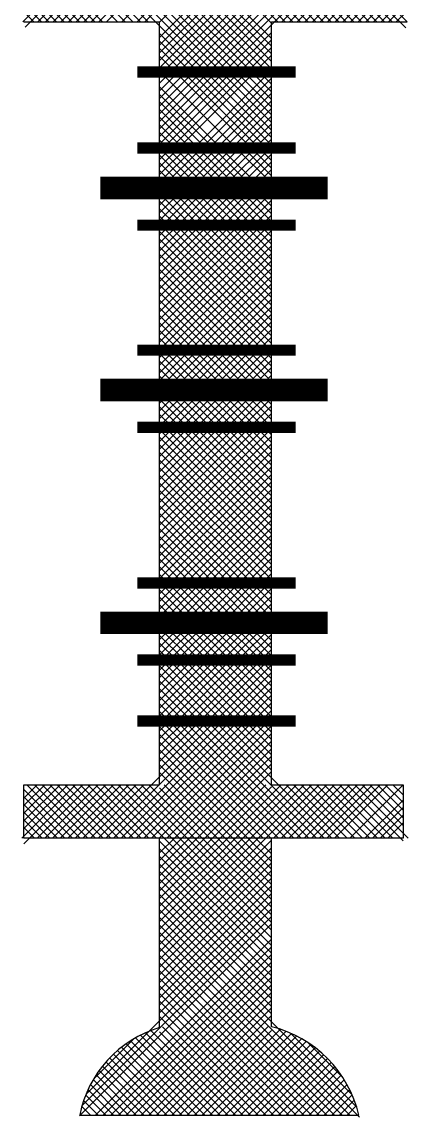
# Model space of a CAD drawing. Extents: x 151242 to 151523, y 158752 to 159354.
# Drawn here: x 151356.939 to 151357.215, y 158875.104 to 158875.885 of the extents above; entities that cross this region are included whole.
import ezdxf

# ---------------------------------------------------------------- set-up
doc = ezdxf.new("R2010")
doc.units = 0
doc.header["$LTSCALE"] = 3
doc.header["$MEASUREMENT"] = 0
doc.layers.get('0').update_dxf_attribs({"linetype": 'CONTINUOUS'})
doc.layers.add('4', color=12, linetype='CONTINUOUS')

# ---------------------------------------------------------------- blocks, each defined once
blk = doc.blocks.new('*X83')
at = {"color": 0}
for p, q in [((21.25526, 40.15279), (21.25788, 40.15541)), ((21.25526, 40.15102), (21.25965, 40.15541)), ((21.25526, 40.14926), (21.26141, 40.15541)), ((21.25526, 40.14749), (21.26318, 40.15541)), ((21.25526, 40.14572), (21.26495, 40.15541)), ((21.25526, 40.14395), (21.26672, 40.15541)), ((21.25526, 40.14219), (21.26848, 40.15541)), ((21.25526, 40.14042), (21.27025, 40.15541)), ((21.25526, 40.13865), (21.27202, 40.15541)), ((21.27303, 40.13774), (21.25536, 40.15541)), ((21.25612, 40.13774), (21.27379, 40.15541)), ((21.25789, 40.13774), (21.27556, 40.15541)), ((21.27656, 40.13774), (21.2589, 40.15541)), ((21.25966, 40.13774), (21.27732, 40.15541)), ((21.27833, 40.13774), (21.26067, 40.15541)), ((21.2801, 40.13774), (21.26243, 40.15541)), ((21.26319, 40.13774), (21.28086, 40.15541)), ((21.2812, 40.13841), (21.2642, 40.15541)), ((21.26496, 40.13774), (21.2812, 40.15399)), ((21.2812, 40.14017), (21.26597, 40.15541)), ((21.2812, 40.14194), (21.26774, 40.15541)), ((21.2812, 40.14371), (21.26951, 40.15541)), ((21.2812, 40.14548), (21.27127, 40.15541)), ((21.2812, 40.14725), (21.27304, 40.15541)), ((21.2812, 40.14901), (21.27481, 40.15541)), ((21.2812, 40.15078), (21.27658, 40.15541)), ((21.2812, 40.15255), (21.27834, 40.15541)), ((21.26949, 40.13774), (21.25526, 40.15198)), ((21.26673, 40.13774), (21.2812, 40.15222)), ((21.26773, 40.13774), (21.25526, 40.15021)), ((21.2685, 40.13774), (21.2812, 40.15045)), ((21.27026, 40.13774), (21.2812, 40.14868)), ((21.26596, 40.13774), (21.25526, 40.14844)), ((21.26419, 40.13774), (21.25526, 40.14667)), ((21.27203, 40.13774), (21.2812, 40.14692)), ((21.26242, 40.13774), (21.25526, 40.14491)), ((21.2738, 40.13774), (21.2812, 40.14515)), ((21.26065, 40.13774), (21.25526, 40.14314)), ((21.25889, 40.13774), (21.25526, 40.14137)), ((21.27557, 40.13774), (21.2812, 40.14338)), ((21.27733, 40.13774), (21.2812, 40.14161)), ((21.26637, 40.1285), (21.25526, 40.1396)), ((21.26986, 40.1285), (21.2812, 40.13985)), ((21.25526, 40.13511), (21.25789, 40.13774)), ((21.25526, 40.13335), (21.25966, 40.13774)), ((21.25526, 40.13158), (21.26142, 40.13774)), ((21.25526, 40.12981), (21.26319, 40.13774)), ((21.26283, 40.1285), (21.25526, 40.13607)), ((21.2646, 40.1285), (21.25535, 40.13774)), ((21.25571, 40.1285), (21.26496, 40.13774)), ((21.25748, 40.1285), (21.26673, 40.13774)), ((21.26813, 40.1285), (21.25889, 40.13774)), ((21.25925, 40.1285), (21.2685, 40.13774)), ((21.2699, 40.1285), (21.26065, 40.13774)), ((21.26102, 40.1285), (21.27026, 40.13774)), ((21.27167, 40.1285), (21.26242, 40.13774)), ((21.26278, 40.1285), (21.27203, 40.13774)), ((21.27344, 40.1285), (21.26419, 40.13774)), ((21.26455, 40.1285), (21.2738, 40.13774)), ((21.2752, 40.1285), (21.26596, 40.13774)), ((21.26632, 40.1285), (21.27557, 40.13774)), ((21.27697, 40.1285), (21.26773, 40.13774)), ((21.26809, 40.1285), (21.27733, 40.13774)), ((21.27874, 40.1285), (21.26949, 40.13774)), ((21.27162, 40.1285), (21.28087, 40.13774)), ((21.2812, 40.12957), (21.27303, 40.13774)), ((21.27339, 40.1285), (21.2812, 40.13631)), ((21.2812, 40.13134), (21.2748, 40.13774)), ((21.2812, 40.1331), (21.27656, 40.13774)), ((21.2812, 40.13487), (21.27833, 40.13774)), ((21.26106, 40.1285), (21.25526, 40.1343)), ((21.27516, 40.1285), (21.2812, 40.13454)), ((21.2593, 40.1285), (21.25526, 40.13253)), ((21.27693, 40.1285), (21.2812, 40.13277)), ((21.27869, 40.1285), (21.2812, 40.13101)), ((21.25753, 40.1285), (21.25526, 40.13076)), ((21.25526, 40.12628), (21.25748, 40.1285)), ((21.25526, 40.12451), (21.25925, 40.1285)), ((21.25526, 40.12274), (21.26102, 40.1285)), ((21.25526, 40.12097), (21.26278, 40.1285)), ((21.26439, 40.11987), (21.25576, 40.1285)), ((21.25592, 40.11987), (21.26455, 40.1285)), ((21.26616, 40.11987), (21.25753, 40.1285)), ((21.25769, 40.11987), (21.26632, 40.1285)), ((21.26792, 40.11987), (21.2593, 40.1285)), ((21.25946, 40.11987), (21.26809, 40.1285)), ((21.26969, 40.11987), (21.26106, 40.1285)), ((21.26123, 40.11987), (21.26986, 40.1285)), ((21.27146, 40.11987), (21.26283, 40.1285)), ((21.26299, 40.11987), (21.27162, 40.1285)), ((21.27323, 40.11987), (21.2646, 40.1285)), ((21.26476, 40.11987), (21.27339, 40.1285)), ((21.275, 40.11987), (21.26637, 40.1285)), ((21.26653, 40.11987), (21.27516, 40.1285)), ((21.27676, 40.11987), (21.26813, 40.1285)), ((21.2683, 40.11987), (21.27693, 40.1285)), ((21.27853, 40.11987), (21.2699, 40.1285)), ((21.27006, 40.11987), (21.27869, 40.1285)), ((21.2803, 40.11987), (21.27167, 40.1285)), ((21.27183, 40.11987), (21.28046, 40.1285)), ((21.2812, 40.12073), (21.27344, 40.1285)), ((21.2812, 40.1225), (21.2752, 40.1285)), ((21.2812, 40.12427), (21.27697, 40.1285)), ((21.2812, 40.12603), (21.27874, 40.1285)), ((21.26262, 40.11987), (21.25526, 40.12723)), ((21.2736, 40.11987), (21.2812, 40.12747)), ((21.27537, 40.11987), (21.2812, 40.1257)), ((21.26085, 40.11987), (21.25526, 40.12546)), ((21.25909, 40.11987), (21.25526, 40.12369)), ((21.27714, 40.11987), (21.2812, 40.12394)), ((21.2812, 40.09598), (21.25526, 40.12193)), ((21.2789, 40.11987), (21.2812, 40.12217)), ((21.25526, 40.11744), (21.25769, 40.11987)), ((21.25526, 40.11567), (21.25946, 40.11987)), ((21.25526, 40.1139), (21.26123, 40.11987)), ((21.25526, 40.11213), (21.26299, 40.11987)), ((21.25526, 40.11037), (21.26476, 40.11987)), ((21.25526, 40.1086), (21.26653, 40.11987)), ((21.25526, 40.10683), (21.2683, 40.11987)), ((21.25526, 40.10506), (21.27006, 40.11987)), ((21.25526, 40.10329), (21.27183, 40.11987)), ((21.25526, 40.10153), (21.2736, 40.11987)), ((21.25526, 40.09976), (21.27537, 40.11987)), ((21.25526, 40.09799), (21.27714, 40.11987)), ((21.25526, 40.09622), (21.2789, 40.11987)), ((21.25526, 40.09446), (21.28067, 40.11987)), ((21.25526, 40.09269), (21.2812, 40.11863)), ((21.2812, 40.09245), (21.25526, 40.11839)), ((21.2812, 40.09421), (21.25555, 40.11987)), ((21.2812, 40.09775), (21.25909, 40.11987)), ((21.2812, 40.09952), (21.26085, 40.11987)), ((21.2812, 40.10128), (21.26262, 40.11987)), ((21.2812, 40.10305), (21.26439, 40.11987)), ((21.2812, 40.10482), (21.26616, 40.11987)), ((21.2812, 40.10659), (21.26792, 40.11987)), ((21.2812, 40.10836), (21.26969, 40.11987)), ((21.2812, 40.11012), (21.27146, 40.11987)), ((21.2812, 40.11189), (21.27323, 40.11987)), ((21.2812, 40.11366), (21.275, 40.11987)), ((21.2812, 40.11543), (21.27676, 40.11987)), ((21.2812, 40.11719), (21.27853, 40.11987)), ((21.25526, 40.09092), (21.2812, 40.11686)), ((21.28102, 40.09086), (21.25526, 40.11662)), ((21.25526, 40.08915), (21.2812, 40.1151)), ((21.2812, 40.08891), (21.25526, 40.11485)), ((21.27748, 40.09086), (21.25526, 40.11309)), ((21.25874, 40.09086), (21.2812, 40.11333)), ((21.27571, 40.09086), (21.25526, 40.11132)), ((21.26051, 40.09086), (21.2812, 40.11156)), ((21.27395, 40.09086), (21.25526, 40.10955)), ((21.26227, 40.09086), (21.2812, 40.10979)), ((21.26404, 40.09086), (21.2812, 40.10803)), ((21.27218, 40.09086), (21.25526, 40.10778)), ((21.27041, 40.09086), (21.25526, 40.10602)), ((21.26581, 40.09086), (21.2812, 40.10626)), ((21.26864, 40.09086), (21.25526, 40.10425)), ((21.26758, 40.09086), (21.2812, 40.10449)), ((21.26688, 40.09086), (21.25526, 40.10248)), ((21.26511, 40.09086), (21.25526, 40.10071)), ((21.26935, 40.09086), (21.2812, 40.10272)), ((21.27111, 40.09086), (21.2812, 40.10095)), ((21.26334, 40.09086), (21.25526, 40.09894)), ((21.27288, 40.09086), (21.2812, 40.09919)), ((21.26157, 40.09086), (21.25526, 40.09718)), ((21.25981, 40.09086), (21.25526, 40.09541)), ((21.27465, 40.09086), (21.2812, 40.09742)), ((21.27642, 40.09086), (21.2812, 40.09565)), ((21.25804, 40.09086), (21.25526, 40.09364)), ((21.27818, 40.09086), (21.2812, 40.09388)), ((21.25526, 40.08738), (21.25874, 40.09086)), ((21.25526, 40.08562), (21.26051, 40.09086)), ((21.25526, 40.08385), (21.26227, 40.09086)), ((21.25526, 40.08208), (21.26404, 40.09086)), ((21.26552, 40.08162), (21.25627, 40.09086)), ((21.25656, 40.08162), (21.26581, 40.09086)), ((21.26728, 40.08162), (21.25804, 40.09086)), ((21.25833, 40.08162), (21.26758, 40.09086)), ((21.26905, 40.08162), (21.25981, 40.09086)), ((21.2601, 40.08162), (21.26935, 40.09086)), ((21.27082, 40.08162), (21.26157, 40.09086)), ((21.26187, 40.08162), (21.27111, 40.09086)), ((21.27259, 40.08162), (21.26334, 40.09086)), ((21.26363, 40.08162), (21.27288, 40.09086)), ((21.27436, 40.08162), (21.26511, 40.09086)), ((21.2654, 40.08162), (21.27465, 40.09086)), ((21.27612, 40.08162), (21.26688, 40.09086)), ((21.26717, 40.08162), (21.27642, 40.09086)), ((21.27789, 40.08162), (21.26864, 40.09086)), ((21.26894, 40.08162), (21.27818, 40.09086)), ((21.2812, 40.08007), (21.27041, 40.09086)), ((21.27071, 40.08162), (21.27995, 40.09086)), ((21.2812, 40.08184), (21.27218, 40.09086)), ((21.27247, 40.08162), (21.2812, 40.09035)), ((21.2812, 40.08361), (21.27395, 40.09086)), ((21.2812, 40.08537), (21.27571, 40.09086)), ((21.2812, 40.08714), (21.27748, 40.09086)), ((21.26375, 40.08162), (21.25526, 40.09011)), ((21.26198, 40.08162), (21.25526, 40.08834)), ((21.27424, 40.08162), (21.2812, 40.08858)), ((21.26021, 40.08162), (21.25526, 40.08657)), ((21.27601, 40.08162), (21.2812, 40.08681)), ((21.27778, 40.08162), (21.2812, 40.08504)), ((21.25845, 40.08162), (21.25526, 40.0848)), ((21.27091, 40.07299), (21.2812, 40.08328)), ((21.25526, 40.07855), (21.25833, 40.08162)), ((21.25526, 40.07678), (21.2601, 40.08162)), ((21.25526, 40.07501), (21.26187, 40.08162)), ((21.25526, 40.07324), (21.26363, 40.08162)), ((21.25526, 40.07147), (21.2654, 40.08162)), ((21.26354, 40.07299), (21.25526, 40.08127)), ((21.26531, 40.07299), (21.25668, 40.08162)), ((21.26708, 40.07299), (21.25845, 40.08162)), ((21.25854, 40.07299), (21.26717, 40.08162)), ((21.26884, 40.07299), (21.26021, 40.08162)), ((21.26031, 40.07299), (21.26894, 40.08162)), ((21.27061, 40.07299), (21.26198, 40.08162)), ((21.26208, 40.07299), (21.27071, 40.08162)), ((21.27238, 40.07299), (21.26375, 40.08162)), ((21.26384, 40.07299), (21.27247, 40.08162)), ((21.27415, 40.07299), (21.26552, 40.08162)), ((21.26561, 40.07299), (21.27424, 40.08162)), ((21.27591, 40.07299), (21.26728, 40.08162)), ((21.26738, 40.07299), (21.27601, 40.08162)), ((21.27768, 40.07299), (21.26905, 40.08162)), ((21.26915, 40.07299), (21.27778, 40.08162)), ((21.2812, 40.07123), (21.27082, 40.08162)), ((21.2812, 40.073), (21.27259, 40.08162)), ((21.27268, 40.07299), (21.2812, 40.08151)), ((21.2812, 40.07477), (21.27436, 40.08162)), ((21.2812, 40.07654), (21.27612, 40.08162)), ((21.2812, 40.0783), (21.27789, 40.08162)), ((21.26177, 40.07299), (21.25526, 40.0795)), ((21.26, 40.07299), (21.25526, 40.07773)), ((21.27445, 40.07299), (21.2812, 40.07974)), ((21.27622, 40.07299), (21.2812, 40.07797)), ((21.25824, 40.07299), (21.25526, 40.07596)), ((21.27799, 40.07299), (21.2812, 40.07621)), ((21.25526, 40.06971), (21.25854, 40.07299)), ((21.25526, 40.06794), (21.26031, 40.07299)), ((21.25526, 40.06617), (21.26208, 40.07299)), ((21.25526, 40.0644), (21.26384, 40.07299)), ((21.25526, 40.06264), (21.26561, 40.07299)), ((21.25526, 40.06087), (21.26738, 40.07299)), ((21.25526, 40.0591), (21.26915, 40.07299)), ((21.25526, 40.05733), (21.27091, 40.07299)), ((21.25526, 40.05556), (21.27268, 40.07299)), ((21.25526, 40.0538), (21.27445, 40.07299)), ((21.25526, 40.05203), (21.27622, 40.07299)), ((21.25526, 40.05026), (21.27799, 40.07299)), ((21.25526, 40.04849), (21.27975, 40.07299)), ((21.25526, 40.04673), (21.2812, 40.07267)), ((21.2812, 40.04648), (21.25526, 40.07243)), ((21.2812, 40.04825), (21.25647, 40.07299)), ((21.2812, 40.05002), (21.25824, 40.07299)), ((21.2812, 40.05179), (21.26, 40.07299)), ((21.2812, 40.05355), (21.26177, 40.07299)), ((21.2812, 40.05532), (21.26354, 40.07299)), ((21.2812, 40.05709), (21.26531, 40.07299)), ((21.2812, 40.05886), (21.26708, 40.07299)), ((21.2812, 40.06063), (21.26884, 40.07299)), ((21.2812, 40.06239), (21.27061, 40.07299)), ((21.2812, 40.06416), (21.27238, 40.07299)), ((21.2812, 40.06593), (21.27415, 40.07299)), ((21.2812, 40.0677), (21.27591, 40.07299)), ((21.2812, 40.06946), (21.27768, 40.07299)), ((21.25526, 40.04496), (21.2812, 40.0709)), ((21.2812, 40.04472), (21.25526, 40.07066)), ((21.25526, 40.04319), (21.2812, 40.06913)), ((21.2812, 40.04295), (21.25526, 40.06889)), ((21.25526, 40.04142), (21.2812, 40.06737)), ((21.2812, 40.04118), (21.25526, 40.06712)), ((21.25526, 40.03965), (21.2812, 40.0656)), ((21.2812, 40.03941), (21.25526, 40.06536)), ((21.25526, 40.03789), (21.2812, 40.06383)), ((21.2812, 40.03764), (21.25526, 40.06359)), ((21.2802, 40.03688), (21.25526, 40.06182)), ((21.27843, 40.03688), (21.25526, 40.06005)), ((21.25602, 40.03688), (21.2812, 40.06206)), ((21.25779, 40.03688), (21.2812, 40.0603)), ((21.27666, 40.03688), (21.25526, 40.05829)), ((21.25956, 40.03688), (21.2812, 40.05853)), ((21.2749, 40.03688), (21.25526, 40.05652)), ((21.27313, 40.03688), (21.25526, 40.05475)), ((21.26132, 40.03688), (21.2812, 40.05676)), ((21.26309, 40.03688), (21.2812, 40.05499)), ((21.27136, 40.03688), (21.25526, 40.05298)), ((21.26486, 40.03688), (21.2812, 40.05322)), ((21.26959, 40.03688), (21.25526, 40.05121)), ((21.26663, 40.03688), (21.2812, 40.05146)), ((21.2684, 40.03688), (21.2812, 40.04969)), ((21.26783, 40.03688), (21.25526, 40.04945)), ((21.26606, 40.03688), (21.25526, 40.04768)), ((21.27016, 40.03688), (21.2812, 40.04792)), ((21.26429, 40.03688), (21.25526, 40.04591)), ((21.27193, 40.03688), (21.2812, 40.04615)), ((21.26252, 40.03688), (21.25526, 40.04414)), ((21.26076, 40.03688), (21.25526, 40.04238)), ((21.2737, 40.03688), (21.2812, 40.04439)), ((21.27547, 40.03688), (21.2812, 40.04262)), ((21.25899, 40.03688), (21.25526, 40.04061)), ((21.27723, 40.03688), (21.2812, 40.04085)), ((21.26647, 40.02763), (21.25526, 40.03884)), ((21.25526, 40.03435), (21.25779, 40.03688)), ((21.25526, 40.03258), (21.25956, 40.03688)), ((21.25526, 40.03082), (21.26132, 40.03688)), ((21.25526, 40.02905), (21.26309, 40.03688)), ((21.25526, 40.02551), (21.26663, 40.03688)), ((21.2647, 40.02763), (21.25545, 40.03688)), ((21.25561, 40.02763), (21.26486, 40.03688)), ((21.26823, 40.02763), (21.25899, 40.03688)), ((21.25915, 40.02763), (21.2684, 40.03688)), ((21.27, 40.02763), (21.26076, 40.03688)), ((21.26092, 40.02763), (21.27016, 40.03688)), ((21.27177, 40.02763), (21.26252, 40.03688)), ((21.26268, 40.02763), (21.27193, 40.03688)), ((21.27354, 40.02763), (21.26429, 40.03688)), ((21.26445, 40.02763), (21.2737, 40.03688)), ((21.27531, 40.02763), (21.26606, 40.03688)), ((21.26622, 40.02763), (21.27547, 40.03688)), ((21.27707, 40.02763), (21.26783, 40.03688)), ((21.26799, 40.02763), (21.27723, 40.03688)), ((21.27884, 40.02763), (21.26959, 40.03688)), ((21.26976, 40.02763), (21.279, 40.03688)), ((21.28061, 40.02763), (21.27136, 40.03688)), ((21.27152, 40.02763), (21.28077, 40.03688)), ((21.2812, 40.02881), (21.27313, 40.03688)), ((21.2812, 40.03057), (21.2749, 40.03688)), ((21.2812, 40.03234), (21.27666, 40.03688)), ((21.2812, 40.03411), (21.27843, 40.03688)), ((21.279, 40.03688), (21.2812, 40.03908)), ((21.26293, 40.02763), (21.25526, 40.0353)), ((21.27329, 40.02763), (21.2812, 40.03555)), ((21.26116, 40.02763), (21.25526, 40.03354)), ((21.2594, 40.02763), (21.25526, 40.03177)), ((21.27506, 40.02763), (21.2812, 40.03378)), ((21.27683, 40.02763), (21.2812, 40.03201)), ((21.25763, 40.02763), (21.25526, 40.03)), ((21.27859, 40.02763), (21.2812, 40.03024)), ((21.25526, 40.02374), (21.25915, 40.02763)), ((21.25526, 40.02198), (21.26092, 40.02763)), ((21.25526, 40.02021), (21.26268, 40.02763)), ((21.25582, 40.019), (21.26445, 40.02763)), ((21.26449, 40.019), (21.25586, 40.02763)), ((21.25759, 40.019), (21.26622, 40.02763)), ((21.26626, 40.019), (21.25763, 40.02763)), ((21.25936, 40.019), (21.26799, 40.02763)), ((21.26803, 40.019), (21.2594, 40.02763)), ((21.26113, 40.019), (21.26976, 40.02763)), ((21.26979, 40.019), (21.26116, 40.02763)), ((21.26289, 40.019), (21.27152, 40.02763)), ((21.27156, 40.019), (21.26293, 40.02763)), ((21.26466, 40.019), (21.27329, 40.02763)), ((21.27333, 40.019), (21.2647, 40.02763)), ((21.26643, 40.019), (21.27506, 40.02763)), ((21.2751, 40.019), (21.26647, 40.02763)), ((21.2682, 40.019), (21.27683, 40.02763)), ((21.27686, 40.019), (21.26823, 40.02763)), ((21.26996, 40.019), (21.27859, 40.02763)), ((21.27863, 40.019), (21.27, 40.02763)), ((21.27173, 40.019), (21.28036, 40.02763)), ((21.2804, 40.019), (21.27177, 40.02763)), ((21.2735, 40.019), (21.2812, 40.02671)), ((21.2812, 40.01997), (21.27354, 40.02763)), ((21.2812, 40.02173), (21.27531, 40.02763)), ((21.2812, 40.0235), (21.27707, 40.02763)), ((21.2812, 40.02527), (21.27884, 40.02763)), ((21.26272, 40.019), (21.25526, 40.02647)), ((21.26095, 40.019), (21.25526, 40.0247)), ((21.27527, 40.019), (21.2812, 40.02494)), ((21.25919, 40.019), (21.25526, 40.02293)), ((21.27704, 40.019), (21.2812, 40.02317)), ((21.25402, 40.00483), (21.2682, 40.019)), ((21.25742, 40.019), (21.25526, 40.02116)), ((21.25526, 40.01667), (21.25759, 40.019)), ((21.25526, 40.01491), (21.25936, 40.019)), ((21.25526, 40.01314), (21.26113, 40.019)), ((21.25526, 40.01137), (21.26289, 40.019)), ((21.25526, 40.0096), (21.26466, 40.019)), ((21.25526, 40.00783), (21.26643, 40.019)), ((21.25526, 40.0043), (21.26996, 40.019)), ((21.26983, 40.00483), (21.25565, 40.019)), ((21.2716, 40.00483), (21.25742, 40.019)), ((21.25755, 40.00483), (21.27173, 40.019)), ((21.27336, 40.00483), (21.25919, 40.019)), ((21.25932, 40.00483), (21.2735, 40.019)), ((21.27513, 40.00483), (21.26095, 40.019)), ((21.26109, 40.00483), (21.27527, 40.019)), ((21.2769, 40.00483), (21.26272, 40.019)), ((21.26286, 40.00483), (21.27704, 40.019)), ((21.27867, 40.00483), (21.26449, 40.019)), ((21.26463, 40.00483), (21.2788, 40.019)), ((21.2812, 40.00406), (21.26626, 40.019)), ((21.26639, 40.00483), (21.28057, 40.019)), ((21.2822, 40.00483), (21.26803, 40.019)), ((21.2812, 40.00759), (21.26979, 40.019)), ((21.2812, 40.00936), (21.27156, 40.019)), ((21.2812, 40.01113), (21.27333, 40.019)), ((21.2812, 40.0129), (21.2751, 40.019)), ((21.2812, 40.01466), (21.27686, 40.019)), ((21.2812, 40.01643), (21.27863, 40.019)), ((21.2788, 40.019), (21.2812, 40.02141)), ((21.26806, 40.00483), (21.25526, 40.01763)), ((21.26816, 40.00483), (21.2812, 40.01787)), ((21.26629, 40.00483), (21.25526, 40.01586)), ((21.26453, 40.00483), (21.25526, 40.01409)), ((21.26993, 40.00483), (21.2812, 40.0161)), ((21.2717, 40.00483), (21.2812, 40.01433)), ((21.26276, 40.00483), (21.25526, 40.01232)), ((21.27346, 40.00483), (21.2812, 40.01257)), ((21.26099, 40.00483), (21.25526, 40.01056)), ((21.27523, 40.00483), (21.2812, 40.0108)), ((21.277, 40.00483), (21.2812, 40.00903)), ((21.25922, 40.00483), (21.25526, 40.00879)), ((21.25745, 40.00483), (21.25526, 40.00702)), ((21.27877, 40.00483), (21.2812, 40.00726))]:
    blk.add_line(p, q, dxfattribs=at)
blk = doc.blocks.new('*X86')
at = {"color": 0}
for p, q in [((21.23236, 40.16702), (21.26763, 40.20229)), ((21.23413, 40.16702), (21.2694, 40.20229)), ((21.2359, 40.16702), (21.27117, 40.20229)), ((21.23767, 40.16702), (21.27294, 40.20229)), ((21.23943, 40.16702), (21.27471, 40.20229)), ((21.2412, 40.16702), (21.27647, 40.20229)), ((21.24297, 40.16702), (21.27824, 40.20229)), ((21.25281, 40.18924), (21.26587, 40.20229)), ((21.25421, 40.1924), (21.2641, 40.20229)), ((21.25489, 40.19485), (21.26233, 40.20229)), ((21.25522, 40.19694), (21.26056, 40.20229)), ((21.25533, 40.19882), (21.2588, 40.20229)), ((21.29149, 40.16702), (21.25621, 40.20229)), ((21.29325, 40.16702), (21.25798, 40.20229)), ((21.29502, 40.16702), (21.25975, 40.20229)), ((21.29679, 40.16702), (21.26152, 40.20229)), ((21.29856, 40.16702), (21.26328, 40.20229)), ((21.30032, 40.16702), (21.26505, 40.20229)), ((21.30209, 40.16702), (21.26682, 40.20229)), ((21.30386, 40.16702), (21.26859, 40.20229)), ((21.28394, 40.1887), (21.27036, 40.20229)), ((21.28237, 40.19204), (21.27212, 40.20229)), ((21.28163, 40.19455), (21.27389, 40.20229)), ((21.28127, 40.19668), (21.27566, 40.20229)), ((21.28113, 40.19858), (21.27743, 40.20229)), ((21.2465, 40.16702), (21.28131, 40.20183)), ((21.28972, 40.16702), (21.25526, 40.20073)), ((21.28795, 40.16702), (21.25532, 40.19965)), ((21.25004, 40.16702), (21.28115, 40.19813)), ((21.28618, 40.16702), (21.25529, 40.19791)), ((21.25181, 40.16702), (21.28129, 40.1965)), ((21.28265, 40.16702), (21.25488, 40.19479)), ((21.28441, 40.16702), (21.25514, 40.19629)), ((21.2812, 40.16669), (21.25452, 40.19338)), ((21.25526, 40.16693), (21.28188, 40.19356)), ((21.2812, 40.16139), (21.253, 40.18959)), ((21.2812, 40.16316), (21.25358, 40.19078)), ((21.25526, 40.1634), (21.28281, 40.19095)), ((21.25526, 40.16163), (21.28337, 40.18974)), ((21.2812, 40.15785), (21.25167, 40.18739)), ((21.2812, 40.15962), (21.25237, 40.18846)), ((21.25526, 40.15986), (21.284, 40.1886)), ((21.25526, 40.15809), (21.28469, 40.18752)), ((21.27834, 40.15541), (21.24925, 40.1845)), ((21.2812, 40.15432), (21.25011, 40.18541)), ((21.28188, 40.15541), (21.25092, 40.18637)), ((21.25434, 40.15541), (21.28543, 40.1865)), ((21.25526, 40.15456), (21.28623, 40.18553)), ((21.25788, 40.15541), (21.28709, 40.18462)), ((21.27304, 40.15541), (21.24634, 40.18211)), ((21.27481, 40.15541), (21.24736, 40.18285)), ((21.27658, 40.15541), (21.24833, 40.18365)), ((21.25965, 40.15541), (21.288, 40.18376)), ((21.26141, 40.15541), (21.28896, 40.18296)), ((21.26318, 40.15541), (21.28998, 40.18221)), ((21.22883, 40.16702), (21.2415, 40.17969)), ((21.23059, 40.16702), (21.24467, 40.18109)), ((21.2526, 40.16702), (21.24029, 40.17932)), ((21.26597, 40.15541), (21.24164, 40.17974)), ((21.26774, 40.15541), (21.24291, 40.18024)), ((21.26951, 40.15541), (21.24411, 40.1808)), ((21.27127, 40.15541), (21.24526, 40.18143)), ((21.26495, 40.15541), (21.29105, 40.18151)), ((21.26672, 40.15541), (21.29219, 40.18088)), ((21.26848, 40.15541), (21.29338, 40.18031)), ((21.27025, 40.15541), (21.29465, 40.1798)), ((21.28363, 40.16702), (21.29598, 40.17937)), ((21.30563, 40.16702), (21.29125, 40.1814)), ((21.3074, 40.16702), (21.29459, 40.17982)), ((21.30916, 40.16702), (21.29709, 40.17909)), ((21.22352, 40.16702), (21.23503, 40.17852)), ((21.22367, 40.16893), (21.23335, 40.17861)), ((21.22396, 40.17098), (21.2313, 40.17833)), ((21.22407, 40.16579), (21.23696, 40.17869)), ((21.22533, 40.17413), (21.22815, 40.17695)), ((21.22706, 40.16702), (21.23906, 40.17902)), ((21.23845, 40.16702), (21.22838, 40.17709)), ((21.24022, 40.16702), (21.22953, 40.17771)), ((21.24199, 40.16702), (21.23081, 40.17819)), ((21.24552, 40.16702), (21.23394, 40.1786)), ((21.24729, 40.16702), (21.23571, 40.1786)), ((21.24906, 40.16702), (21.23734, 40.17873)), ((21.25083, 40.16702), (21.23886, 40.17898)), ((21.28539, 40.16702), (21.2974, 40.17902)), ((21.28716, 40.16702), (21.29891, 40.17876)), ((21.28893, 40.16702), (21.30052, 40.17861)), ((21.2907, 40.16702), (21.30227, 40.17859)), ((21.29247, 40.16702), (21.30399, 40.17854)), ((21.29423, 40.16702), (21.30546, 40.17825)), ((21.296, 40.16702), (21.30677, 40.17778)), ((21.29777, 40.16702), (21.30793, 40.17718)), ((21.31233, 40.16562), (21.29923, 40.17872)), ((21.3127, 40.16702), (21.30113, 40.17859)), ((21.31279, 40.1687), (21.30287, 40.17861)), ((21.31257, 40.17068), (21.30486, 40.17839)), ((21.31149, 40.17353), (21.3077, 40.17732)), ((21.23315, 40.16702), (21.22562, 40.17454)), ((21.23492, 40.16702), (21.22643, 40.17551)), ((21.23669, 40.16702), (21.22735, 40.17636)), ((21.29954, 40.16702), (21.30898, 40.17646)), ((21.3013, 40.16702), (21.30991, 40.17562)), ((21.30307, 40.16702), (21.31073, 40.17468)), ((21.22961, 40.16702), (21.22436, 40.17227)), ((21.23138, 40.16702), (21.22493, 40.17347)), ((21.30484, 40.16702), (21.31144, 40.17362)), ((21.30661, 40.16702), (21.31202, 40.17243)), ((21.22608, 40.16702), (21.2237, 40.1694)), ((21.22785, 40.16702), (21.22394, 40.17092)), ((21.30838, 40.16702), (21.31247, 40.17111)), ((21.31014, 40.16702), (21.31274, 40.16961)), ((21.2642, 40.15541), (21.25526, 40.16435)), ((21.27202, 40.15541), (21.2812, 40.16459)), ((21.26243, 40.15541), (21.25526, 40.16258)), ((21.27379, 40.15541), (21.2812, 40.16283)), ((21.26067, 40.15541), (21.25526, 40.16082)), ((21.2589, 40.15541), (21.25526, 40.15905)), ((21.27556, 40.15541), (21.2812, 40.16106)), ((21.27732, 40.15541), (21.2812, 40.15929))]:
    blk.add_line(p, q, dxfattribs=at)
blk = doc.blocks.new('*X85')
at = {"color": 0}
for p, q in [((21.25526, 39.95303), (21.27991, 39.97768)), ((21.25526, 39.9548), (21.27814, 39.97768)), ((21.25526, 39.95657), (21.27637, 39.97768)), ((21.25526, 39.95834), (21.2746, 39.97768)), ((21.25526, 39.96011), (21.27284, 39.97768)), ((21.25526, 39.96187), (21.27107, 39.97768)), ((21.25526, 39.96364), (21.2693, 39.97768)), ((21.25526, 39.96541), (21.26753, 39.97768)), ((21.25526, 39.96718), (21.26577, 39.97768)), ((21.25526, 39.96894), (21.264, 39.97768)), ((21.25526, 39.97071), (21.26223, 39.97768)), ((21.25526, 39.97248), (21.26046, 39.97768)), ((21.25526, 39.97425), (21.25869, 39.97768)), ((21.25526, 39.95127), (21.2812, 39.97721)), ((21.2812, 39.95102), (21.25526, 39.97697)), ((21.2812, 39.95279), (21.25631, 39.97768)), ((21.2812, 39.95456), (21.25808, 39.97768)), ((21.2812, 39.95633), (21.25985, 39.97768)), ((21.2812, 39.95809), (21.26162, 39.97768)), ((21.2812, 39.95986), (21.26339, 39.97768)), ((21.2812, 39.96163), (21.26515, 39.97768)), ((21.2812, 39.9634), (21.26692, 39.97768)), ((21.2812, 39.96517), (21.26869, 39.97768)), ((21.2812, 39.96693), (21.27046, 39.97768)), ((21.2812, 39.9687), (21.27222, 39.97768)), ((21.2812, 39.97047), (21.27399, 39.97768)), ((21.2812, 39.97224), (21.27576, 39.97768)), ((21.2812, 39.974), (21.27753, 39.97768)), ((21.25526, 39.9495), (21.2812, 39.97544)), ((21.2812, 39.94926), (21.25526, 39.9752)), ((21.25526, 39.94773), (21.2812, 39.97368)), ((21.2812, 39.94749), (21.25526, 39.97343)), ((21.25526, 39.94596), (21.2812, 39.97191)), ((21.2812, 39.94572), (21.25526, 39.97167)), ((21.25526, 39.9442), (21.2812, 39.97014)), ((21.2812, 39.94395), (21.25526, 39.9699)), ((21.25526, 39.94243), (21.2812, 39.96837)), ((21.2812, 39.94219), (21.25526, 39.96813)), ((21.25526, 39.94066), (21.2812, 39.9666)), ((21.2812, 39.94042), (21.25526, 39.96636)), ((21.25526, 39.93889), (21.2812, 39.96484)), ((21.2812, 39.93865), (21.25526, 39.96459)), ((21.23821, 39.91831), (21.2812, 39.9613)), ((21.25526, 39.93712), (21.2812, 39.96307)), ((21.2812, 39.93688), (21.25526, 39.96283)), ((21.30094, 39.91537), (21.25526, 39.96106)), ((21.23727, 39.9156), (21.2812, 39.95953)), ((21.30159, 39.91296), (21.25526, 39.95929)), ((21.23671, 39.91327), (21.2812, 39.95777)), ((21.29935, 39.91344), (21.25526, 39.95752)), ((21.29758, 39.91344), (21.25526, 39.95576)), ((21.24041, 39.91344), (21.2812, 39.95423)), ((21.29581, 39.91344), (21.25526, 39.95399)), ((21.24218, 39.91344), (21.2812, 39.95246)), ((21.24395, 39.91344), (21.2812, 39.95069)), ((21.29404, 39.91344), (21.25526, 39.95222)), ((21.29228, 39.91344), (21.25526, 39.95045)), ((21.24571, 39.91344), (21.2812, 39.94893)), ((21.29051, 39.91344), (21.25526, 39.94868)), ((21.24748, 39.91344), (21.2812, 39.94716)), ((21.24925, 39.91344), (21.2812, 39.94539)), ((21.28874, 39.91344), (21.25526, 39.94692)), ((21.25102, 39.91344), (21.2812, 39.94362)), ((21.28697, 39.91344), (21.25526, 39.94515)), ((21.2852, 39.91344), (21.25526, 39.94338)), ((21.25279, 39.91344), (21.2812, 39.94186)), ((21.28344, 39.91344), (21.25526, 39.94161)), ((21.25455, 39.91344), (21.2812, 39.94009)), ((21.28167, 39.91344), (21.25526, 39.93985)), ((21.2799, 39.91344), (21.25526, 39.93808)), ((21.25632, 39.91344), (21.2812, 39.93832)), ((21.27813, 39.91344), (21.25526, 39.93631)), ((21.25809, 39.91344), (21.2812, 39.93655)), ((21.27283, 39.91344), (21.25324, 39.93302)), ((21.2746, 39.91344), (21.25526, 39.93277)), ((21.27637, 39.91344), (21.25591, 39.93389)), ((21.25986, 39.91344), (21.28051, 39.93409)), ((21.26162, 39.91344), (21.2812, 39.93302)), ((21.26339, 39.91344), (21.28328, 39.93333)), ((21.26516, 39.91344), (21.28458, 39.93286)), ((21.23998, 39.92185), (21.24918, 39.93104)), ((21.26576, 39.91344), (21.24854, 39.93065)), ((21.26753, 39.91344), (21.24965, 39.93132)), ((21.26929, 39.91344), (21.2508, 39.93193)), ((21.27106, 39.91344), (21.252, 39.9325)), ((21.26693, 39.91344), (21.28583, 39.93233)), ((21.2687, 39.91344), (21.28702, 39.93176)), ((21.27046, 39.91344), (21.28817, 39.93115)), ((21.27223, 39.91344), (21.28928, 39.93048)), ((21.29987, 39.91821), (21.28569, 39.93239)), ((21.2978, 39.92205), (21.28953, 39.93032)), ((21.25869, 39.91344), (21.24457, 39.92756)), ((21.26046, 39.91344), (21.2455, 39.92839)), ((21.26222, 39.91344), (21.24647, 39.92919)), ((21.26399, 39.91344), (21.24749, 39.92994)), ((21.274, 39.91344), (21.29034, 39.92978)), ((21.27577, 39.91344), (21.29136, 39.92903)), ((21.27753, 39.91344), (21.29234, 39.92825)), ((21.25515, 39.91344), (21.24283, 39.92576)), ((21.25692, 39.91344), (21.24368, 39.92668)), ((21.2793, 39.91344), (21.29328, 39.92742)), ((21.28107, 39.91344), (21.29418, 39.92655)), ((21.28284, 39.91344), (21.29504, 39.92564)), ((21.24985, 39.91344), (21.24054, 39.92274)), ((21.25162, 39.91344), (21.24126, 39.92379)), ((21.25338, 39.91344), (21.24203, 39.9248)), ((21.2846, 39.91344), (21.29587, 39.9247)), ((21.28637, 39.91344), (21.29665, 39.92371)), ((21.28814, 39.91344), (21.29738, 39.92268)), ((21.24631, 39.91344), (21.23924, 39.92051)), ((21.24808, 39.91344), (21.23987, 39.92165)), ((21.28991, 39.91344), (21.29808, 39.92161)), ((21.29168, 39.91344), (21.29874, 39.9205)), ((21.24278, 39.91344), (21.23812, 39.91809)), ((21.24455, 39.91344), (21.23866, 39.91933)), ((21.29344, 39.91344), (21.29935, 39.91934)), ((21.29521, 39.91344), (21.29991, 39.91813)), ((21.23924, 39.91344), (21.23723, 39.91545)), ((21.24101, 39.91344), (21.23765, 39.9168)), ((21.29698, 39.91344), (21.30042, 39.91688)), ((21.29875, 39.91344), (21.30088, 39.91557))]:
    blk.add_line(p, q, dxfattribs=at)
blk = doc.blocks.new('*X84')
at = {"color": 0}
for p, q in [((21.24102, 39.97768), (21.26816, 40.00483)), ((21.24278, 39.97768), (21.26993, 40.00483)), ((21.24455, 39.97768), (21.2717, 40.00483)), ((21.24632, 39.97768), (21.27346, 40.00483)), ((21.24809, 39.97768), (21.27523, 40.00483)), ((21.24986, 39.97768), (21.277, 40.00483)), ((21.25162, 39.97768), (21.27877, 40.00483)), ((21.25339, 39.97768), (21.28054, 40.00483)), ((21.25526, 39.99369), (21.26639, 40.00483)), ((21.25526, 39.99546), (21.26463, 40.00483)), ((21.25526, 39.99723), (21.26286, 40.00483)), ((21.25526, 39.999), (21.26109, 40.00483)), ((21.25526, 40.00076), (21.25932, 40.00483)), ((21.25526, 40.00253), (21.25755, 40.00483)), ((21.28283, 39.97768), (21.25569, 40.00483)), ((21.2846, 39.97768), (21.25745, 40.00483)), ((21.28637, 39.97768), (21.25922, 40.00483)), ((21.28813, 39.97768), (21.26099, 40.00483)), ((21.2899, 39.97768), (21.26276, 40.00483)), ((21.29167, 39.97768), (21.26453, 40.00483)), ((21.29344, 39.97768), (21.26629, 40.00483)), ((21.29521, 39.97768), (21.26806, 40.00483)), ((21.2812, 39.99345), (21.26983, 40.00483)), ((21.2812, 39.99522), (21.2716, 40.00483)), ((21.2812, 39.99699), (21.27336, 40.00483)), ((21.2812, 39.99875), (21.27513, 40.00483)), ((21.2812, 40.00052), (21.2769, 40.00483)), ((21.2812, 40.00229), (21.27867, 40.00483)), ((21.25516, 39.97768), (21.2812, 40.00373)), ((21.28106, 39.97768), (21.25526, 40.00349)), ((21.2793, 39.97768), (21.25526, 40.00172)), ((21.25693, 39.97768), (21.2812, 40.00196)), ((21.27753, 39.97768), (21.25526, 39.99995)), ((21.25869, 39.97768), (21.2812, 40.00019)), ((21.27576, 39.97768), (21.25526, 39.99818)), ((21.27399, 39.97768), (21.25526, 39.99641)), ((21.26046, 39.97768), (21.2812, 39.99842)), ((21.26223, 39.97768), (21.2812, 39.99666)), ((21.27222, 39.97768), (21.25526, 39.99465)), ((21.264, 39.97768), (21.2812, 39.99489)), ((21.27046, 39.97768), (21.25526, 39.99288)), ((21.26577, 39.97768), (21.2812, 39.99312)), ((21.22334, 39.97768), (21.23573, 39.99007)), ((21.22379, 39.97637), (21.23749, 39.99007)), ((21.22379, 39.9799), (21.23396, 39.99007)), ((21.22379, 39.98167), (21.23219, 39.99007)), ((21.22379, 39.98344), (21.23042, 39.99007)), ((21.22379, 39.98521), (21.22866, 39.99007)), ((21.22379, 39.98698), (21.22689, 39.99007)), ((21.2351, 39.97768), (21.22379, 39.98899)), ((21.23687, 39.97768), (21.22448, 39.99007)), ((21.23864, 39.97768), (21.22625, 39.99007)), ((21.22687, 39.97768), (21.23926, 39.99007)), ((21.2404, 39.97768), (21.22802, 39.99007)), ((21.22864, 39.97768), (21.24103, 39.99007)), ((21.24217, 39.97768), (21.22978, 39.99007)), ((21.23041, 39.97768), (21.2428, 39.99007)), ((21.24394, 39.97768), (21.23155, 39.99007)), ((21.23218, 39.97768), (21.24457, 39.99007)), ((21.24571, 39.97768), (21.23332, 39.99007)), ((21.23395, 39.97768), (21.24633, 39.99007)), ((21.24748, 39.97768), (21.23509, 39.99007)), ((21.23571, 39.97768), (21.2481, 39.99007)), ((21.24924, 39.97768), (21.23686, 39.99007)), ((21.23748, 39.97768), (21.24987, 39.99007)), ((21.25101, 39.97768), (21.23862, 39.99007)), ((21.23925, 39.97768), (21.25164, 39.99007)), ((21.25278, 39.97768), (21.24039, 39.99007)), ((21.25455, 39.97768), (21.24216, 39.99007)), ((21.25631, 39.97768), (21.24393, 39.99007)), ((21.25808, 39.97768), (21.24569, 39.99007)), ((21.25985, 39.97768), (21.24746, 39.99007)), ((21.26162, 39.97768), (21.24923, 39.99007)), ((21.26339, 39.97768), (21.251, 39.99007)), ((21.26515, 39.97768), (21.25277, 39.99007)), ((21.26692, 39.97768), (21.25526, 39.98934)), ((21.26869, 39.97768), (21.2563, 39.99007)), ((21.26753, 39.97768), (21.27992, 39.99007)), ((21.2693, 39.97768), (21.2812, 39.98959)), ((21.27107, 39.97768), (21.28346, 39.99007)), ((21.27284, 39.97768), (21.28522, 39.99007)), ((21.2746, 39.97768), (21.28699, 39.99007)), ((21.27637, 39.97768), (21.28876, 39.99007)), ((21.27814, 39.97768), (21.29053, 39.99007)), ((21.27991, 39.97768), (21.29229, 39.99007)), ((21.28168, 39.97768), (21.29406, 39.99007)), ((21.28344, 39.97768), (21.29583, 39.99007)), ((21.29697, 39.97768), (21.28459, 39.99007)), ((21.28521, 39.97768), (21.2976, 39.99007)), ((21.29874, 39.97768), (21.28635, 39.99007)), ((21.28698, 39.97768), (21.29937, 39.99007)), ((21.30051, 39.97768), (21.28812, 39.99007)), ((21.28875, 39.97768), (21.30113, 39.99007)), ((21.30228, 39.97768), (21.28989, 39.99007)), ((21.29051, 39.97768), (21.3029, 39.99007)), ((21.30404, 39.97768), (21.29166, 39.99007)), ((21.29228, 39.97768), (21.30467, 39.99007)), ((21.30581, 39.97768), (21.29342, 39.99007)), ((21.29405, 39.97768), (21.30644, 39.99007)), ((21.30758, 39.97768), (21.29519, 39.99007)), ((21.29582, 39.97768), (21.3082, 39.99007)), ((21.30935, 39.97768), (21.29696, 39.99007)), ((21.31172, 39.97708), (21.29873, 39.99007)), ((21.29935, 39.97768), (21.31172, 39.99005)), ((21.31288, 39.97768), (21.3005, 39.99007)), ((21.31172, 39.98062), (21.30226, 39.99007)), ((21.31172, 39.98238), (21.30403, 39.99007)), ((21.31172, 39.98415), (21.3058, 39.99007)), ((21.31172, 39.98592), (21.30757, 39.99007)), ((21.31172, 39.98769), (21.30933, 39.99007)), ((21.23333, 39.97768), (21.22379, 39.98722)), ((21.30289, 39.97768), (21.31172, 39.98651)), ((21.23157, 39.97768), (21.22379, 39.98545)), ((21.2298, 39.97768), (21.22379, 39.98369)), ((21.30466, 39.97768), (21.31172, 39.98474)), ((21.22803, 39.97768), (21.22379, 39.98192)), ((21.30642, 39.97768), (21.31172, 39.98297)), ((21.30819, 39.97768), (21.31172, 39.98121)), ((21.22626, 39.97768), (21.22379, 39.98015))]:
    blk.add_line(p, q, dxfattribs=at)

msp = doc.modelspace()

# ---------------------------------------------------------------- linework, layer by layer
at = {"layer": '4', "color": 15}
for p, q in [((151356.94078, 158875.88523), (151357.0375, 158875.88523)), ((151357.0375, 158875.34135), (151357.0375, 158875.88523)), ((151357.11725, 158875.34135), (151357.11725, 158875.88523)), ((151357.11725, 158875.88523), (151357.21393, 158875.88523)), ((151356.94078, 158875.34135), (151357.0375, 158875.34135)), ((151356.94078, 158875.30328), (151356.94078, 158875.34135)), ((151357.11725, 158875.34135), (151357.21103, 158875.34135)), ((151357.21103, 158875.34135), (151357.21103, 158875.30328)), ((151357.0375, 158875.30328), (151356.94078, 158875.30328)), ((151357.21103, 158875.30328), (151357.0375, 158875.30328)), ((151357.0375, 158875.16811), (151357.0375, 158875.30328)), ((151357.11725, 158875.1688), (151357.11725, 158875.30328)), ((151356.98057, 158875.10581), (151357.17957, 158875.10581))]:
    msp.add_line(p, q, dxfattribs=at)
for points, const_width in [([(151357.02172, 158875.84956), (151357.13453, 158875.84956)], 0.00801), ([(151357.02172, 158875.79526), (151357.13453, 158875.79526)], 0.00801), ([(151356.99518, 158875.76684), (151357.15729, 158875.76684)], 0.01603), ([(151357.02172, 158875.74031), (151357.13453, 158875.74031)], 0.00801), ([(151357.02172, 158875.65116), (151357.13453, 158875.65116)], 0.00801), ([(151356.99518, 158875.62274), (151357.15729, 158875.62274)], 0.01603), ([(151357.02172, 158875.59622), (151357.13453, 158875.59622)], 0.00801), ([(151357.02172, 158875.48524), (151357.13453, 158875.48524)], 0.00801), ([(151356.99518, 158875.45681), (151357.15729, 158875.45681)], 0.01603), ([(151357.02172, 158875.43029), (151357.13453, 158875.43029)], 0.00801), ([(151357.02172, 158875.38671), (151357.13453, 158875.38671)], 0.00801)]:
    msp.add_lwpolyline(points, dxfattribs=dict(at, const_width=const_width))
for centre, radius, start, end in [((151357.06072, 158875.08975), 0.08173, 106.50085, 168.66801), ((151357.09657, 158875.08602), 0.08533, 13.41006, 75.97571)]:
    msp.add_arc(centre, radius, start, end, dxfattribs=at)

# ---------------------------------------------------------------- block references
at = {"layer": '4', "color": 15, "xscale": 3.07368843427821, "yscale": 3.07368843427821, "zscale": 3.07368843427821}
for name in ['*X83', '*X86', '*X84', '*X85']:
    msp.add_blockref(name, (151291.70545, 158752.42434), dxfattribs=at)

doc.saveas('drawing.dxf')
